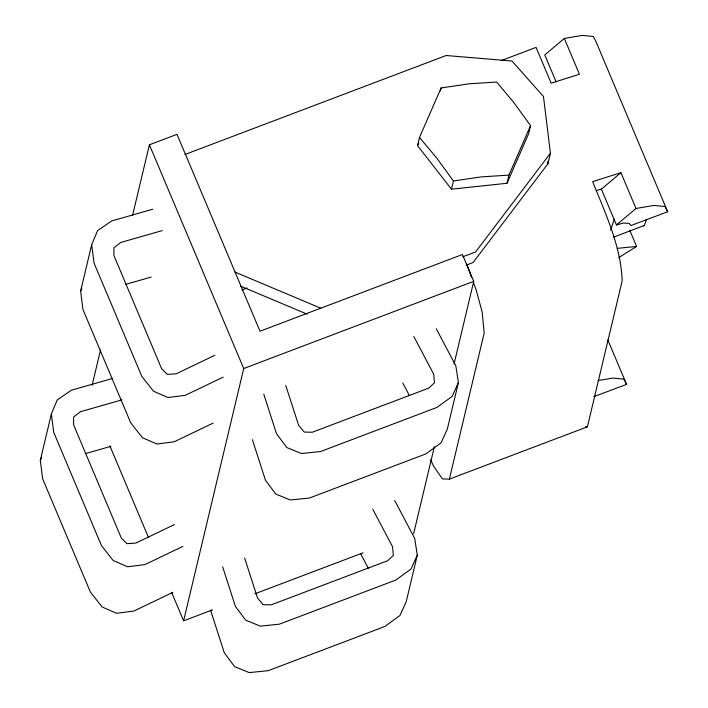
<?xml version="1.0" encoding="UTF-8"?>
<svg xmlns="http://www.w3.org/2000/svg" width="708" height="708" viewBox="0 0 708 708"><rect width="100%" height="100%" fill="white"/><g stroke="black" fill="none" stroke-linecap="round" stroke-linejoin="round"><path stroke-width="1.06" d="M172.779 592.392L133.874 611.048L116.546 613.27L102.102 606.977L90.403 592.092L42.648 478.812L40.303 460.386L51.374 413.906L57.26 399.905L71.428 390.188L112.51 378.47M213.108 423.119L174.203 441.774L156.875 444.005L142.423 437.703L130.723 422.818L82.969 309.538L80.623 291.112L91.695 244.641L97.58 230.631L111.758 220.914L152.839 209.196M92.102 385.276L100.545 349.849M132.511 215.648L149.397 144.795L177 134.334L260.004 331.22L462.43 254.508L473.749 281.35L454.058 364.018M212.497 609.871L183.611 620.819L243.72 368.523L149.397 144.795M417.543 145.618L419.49 137.449L441.102 87.951L469.147 83.792L496.627 82.031L513.875 102.625L530.549 125.608L528.602 133.777L506.999 183.275L451.465 189.195L417.543 145.618L418.87 142.582M440.367 91.013L441.102 87.951M451.465 189.195L453.421 181L436.739 158.043L419.49 137.449M413.649 533.646L434.367 446.686M394.683 500.485L414.684 538.39L417.295 555.169L406.224 601.641L399.949 615.482L384.745 626.527L268.279 670.662L249.234 672.6L234.622 666.67L224.312 652.803L210.577 610.19M436.314 328.831L455.81 365.771L458.412 382.55L447.341 429.021L441.075 442.863L425.862 453.908L309.396 498.043L290.351 499.981L275.748 494.051L265.438 480.183L252.375 439.65M506.999 183.275L508.937 175.106L530.549 125.608M430.579 459.811L433.96 466.74L442.465 478.891L449.376 479.121L484.175 333.061L482.183 312.175L476.121 289.767L473.484 282.589M466.174 265.173L473.077 262.553L547.895 163.814L550.426 153.194L543.461 96.483L511.973 61.021L446.155 55.507L184.947 154.494M449.376 479.121L587.401 426.818L622.19 280.757C620.854 245.809 605.411 213.604 592.667 181.629L620.925 172.681L636.014 208.479L616.464 224.958L601.366 189.16L620.925 172.681M610.65 230.171L614.332 218.905M613.765 237.065L644.439 225.445L646.492 219.161M80.623 291.112L81.889 288.112M40.303 460.386L41.56 457.386M458.412 382.55L452.147 396.392L436.933 407.427L320.467 451.562L301.431 453.509L286.82 447.571L276.509 433.712L263.783 394.214M417.295 555.169L411.021 569.011L395.816 580.047L279.35 624.182L260.305 626.129L245.694 620.19L235.383 606.331L222.657 566.834M550.426 153.194L475.608 251.933L462.784 256.792M616.464 224.958L623.332 223.064L629.102 223.339L630.934 225.542L667.697 211.763L596.012 41.728L593.313 36.489L582.233 35.4L564.329 38.436L544.779 54.914L556.09 81.765M618.836 257.553L636.589 246.464L629.748 230.25M214.798 355.283L176.203 373.789L167.292 374.399L161.672 368.806L113.917 255.535L113.926 247.809L120.829 242.428L162.238 230.613M223.179 377.125L185.275 395.303L167.946 397.524L153.494 391.223L141.795 376.337L94.04 263.066L91.695 244.641M174.469 524.557L135.883 543.063L126.971 543.673L121.342 538.08L73.588 424.809L73.597 417.083L80.5 411.702L121.909 399.887M182.85 546.399L144.945 564.577L127.617 566.798L113.174 560.497L101.474 545.611L53.72 432.34L51.374 413.906M501.158 60.614L536.071 47.383L551.169 83.181L579.427 74.234L564.329 38.436M241.906 289.944L247.065 287.988M243.72 368.523L473.749 281.35M254.791 593.844L363.107 552.798M593.897 396.63L626.58 384.382L607.871 339.999M643.386 225.825L644.439 225.445M125.679 284.359L151.167 277.085M85.358 453.633L110.837 446.359M596.26 190.558L601.366 189.16M636.014 208.479L653.918 205.435L664.998 206.524L667.697 211.763M598.056 380.559L612.801 378.054L623.872 379.143L626.58 384.382M453.421 181L481.458 176.876L508.937 175.106M617.181 248.349L636.589 246.464M585.419 426.756L587.401 426.818M234.976 272.076L320.751 308.192M240.516 286.103L307.122 314.14M413.844 336.548L433.694 374.151L434.482 382.771L428.791 388.099L312.325 432.234L304.316 432.092L298.626 425.331L285.784 385.497M402.772 383.019L409.392 395.551M372.727 509.167L392.568 546.771L393.356 555.391L387.665 560.718L271.199 604.853L263.199 604.712L257.5 597.95L244.658 558.116M360.637 553.709L368.266 568.17M109.873 445.898L148.459 537.425M171.61 592.339L183.611 620.819M466.705 264.128L471.599 277.456M547.629 161.636L547.895 163.814"/></g></svg>
